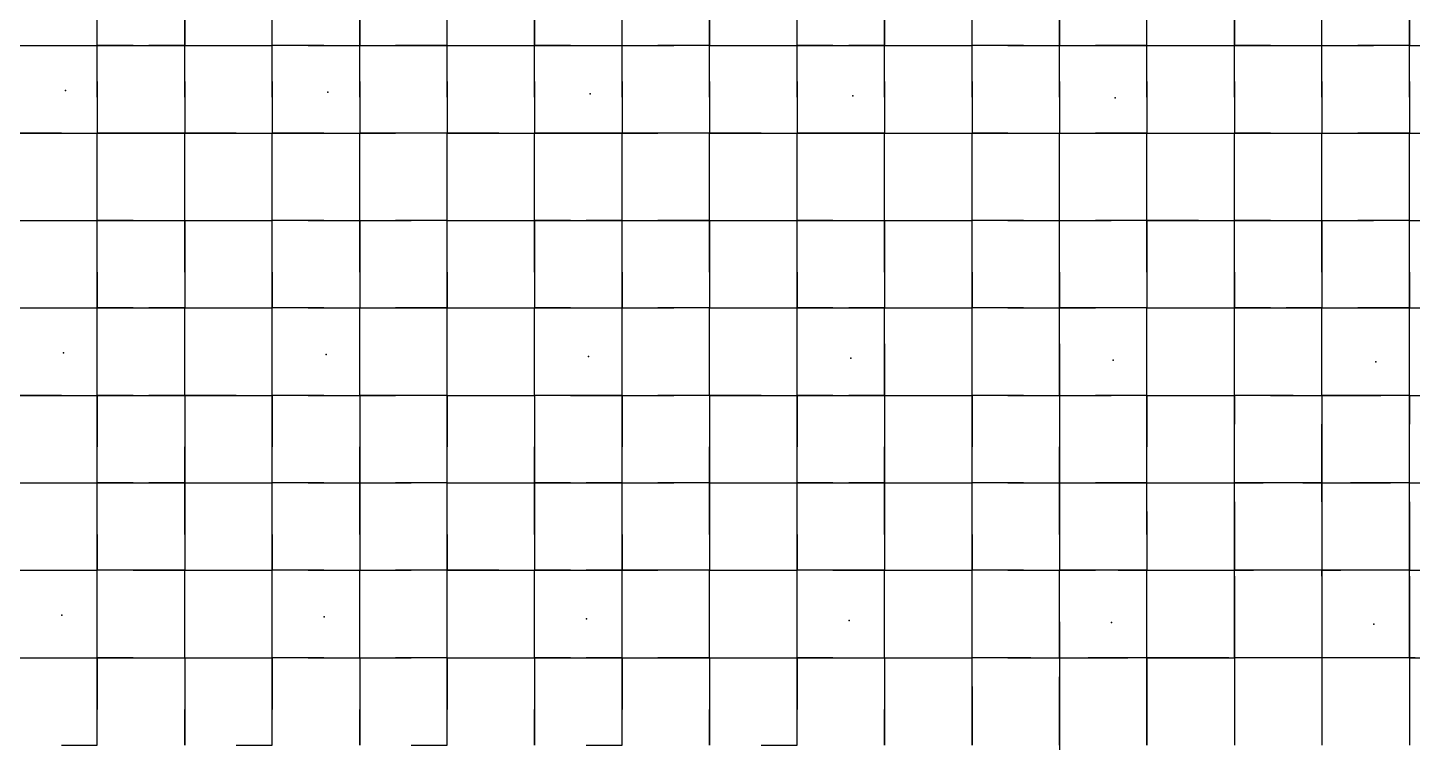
# Model space of a CAD drawing. Header units: metres. Extents: x 0 to 438, y -24 to 612.
# Drawn here: x 145.8 to 288.3, y 180.3 to 253.8 of the extents above; entities that cross this region are included whole.
import ezdxf

# ---------------------------------------------------------------- set-up
doc = ezdxf.new("R2010")
doc.units = ezdxf.units.M
doc.layers.add('LAYER_01_CUT', color=7, linetype='Continuous')
doc.layers.add('LAYER_04_GRID', color=7, linetype='Continuous')

msp = doc.modelspace()

# ---------------------------------------------------------------- linework, layer by layer
at = {"layer": 'LAYER_01_CUT'}
for points in [[(149.31, 252), (153, 252), (153, 257.31), (153, 261), (153, 266.31)], [(167.31, 252), (171, 252), (171, 257.31), (171, 261), (171, 266.31)], [(185.31, 252), (189, 252), (189, 257.31), (189, 261), (189, 266.31)], [(203.31, 252), (207, 252), (207, 257.31), (207, 261), (207, 266.31)], [(221.31, 252), (225, 252), (225, 257.31), (225, 261), (225, 266.31)], [(239.31, 252), (243, 252), (243, 257.31), (243, 261), (243, 266.31)], [(257.31, 252), (261, 252), (261, 257.31), (261, 261), (261, 266.31)], [(275.31, 252), (279, 252), (279, 257.31), (279, 261), (279, 266.31)], [(162, 257.31), (162, 252), (162, 255.69)], [(180, 257.31), (180, 252), (180, 255.69)], [(198, 257.31), (198, 252), (198, 255.69)], [(216, 257.31), (216, 252), (216, 255.69)], [(234, 257.31), (234, 252), (234, 255.69)], [(252, 257.31), (252, 252), (252, 255.69)], [(270, 257.31), (270, 252), (270, 255.69)], [(288, 257.31), (288, 252), (288, 255.69)], [(153, 252), (153, 255.69)], [(171, 252), (171, 255.69)], [(189, 252), (189, 255.69)], [(207, 252), (207, 255.69)], [(225, 252), (225, 255.69)], [(243, 252), (243, 255.69)], [(261, 252), (261, 255.69)], [(279, 252), (279, 255.69)], [(144, 252), (149.31, 252)], [(144, 252), (147.69, 252)], [(147.69, 252), (153, 252)], [(156.69, 252), (153, 252)], [(153, 248.31), (153, 252)], [(153, 246.69), (153, 252)], [(153, 252), (158.31, 252)], [(156.69, 252), (162, 252)], [(162, 252), (158.31, 252)], [(162, 248.31), (162, 252)], [(162, 246.69), (162, 252)], [(162, 252), (167.31, 252)], [(162, 252), (165.69, 252)], [(165.69, 252), (171, 252)], [(176.31, 252), (171, 252)], [(174.69, 252), (171, 252)], [(171, 248.31), (171, 252)], [(171, 246.69), (171, 252)], [(174.69, 252), (180, 252)], [(176.31, 252), (180, 252)], [(180, 248.31), (180, 252)], [(180, 246.69), (180, 252)], [(180, 252), (185.31, 252)], [(180, 252), (183.69, 252)], [(189, 252), (183.69, 252)], [(189, 248.31), (189, 252)], [(189, 246.69), (189, 252)], [(189, 252), (194.31, 252)], [(189, 252), (192.69, 252)], [(192.69, 252), (198, 252)], [(194.31, 252), (198, 252)], [(201.69, 252), (198, 252)], [(198, 248.31), (198, 252)], [(198, 246.69), (198, 252)], [(198, 252), (203.31, 252)], [(201.69, 252), (207, 252)], [(207, 248.31), (207, 252)], [(207, 246.69), (207, 252)], [(207, 252), (212.31, 252)], [(207, 252), (210.69, 252)], [(216, 252), (210.69, 252)], [(216, 252), (212.31, 252)], [(216, 248.31), (216, 252)], [(216, 246.69), (216, 252)], [(216, 252), (221.31, 252)], [(216, 252), (219.69, 252)], [(219.69, 252), (225, 252)], [(228.69, 252), (225, 252)], [(225, 248.31), (225, 252)], [(225, 246.69), (225, 252)], [(225, 252), (230.31, 252)], [(228.69, 252), (234, 252)], [(234, 252), (230.31, 252)], [(234, 248.31), (234, 252)], [(234, 246.69), (234, 252)], [(234, 252), (239.31, 252)], [(234, 252), (237.69, 252)], [(237.69, 252), (243, 252)], [(248.31, 252), (243, 252)], [(246.69, 252), (243, 252)], [(243, 248.31), (243, 252)], [(243, 246.69), (243, 252)], [(246.69, 252), (252, 252)], [(248.31, 252), (252, 252)], [(252, 248.31), (252, 252)], [(252, 246.69), (252, 252)], [(252, 252), (257.31, 252)], [(252, 252), (255.69, 252)], [(261, 252), (255.69, 252)], [(261, 248.31), (261, 252)], [(261, 246.69), (261, 252)], [(261, 252), (266.31, 252)], [(261, 252), (264.69, 252)], [(264.69, 252), (270, 252)], [(266.31, 252), (270, 252)], [(273.69, 252), (270, 252)], [(270, 248.31), (270, 252)], [(270, 246.69), (270, 252)], [(270, 252), (275.31, 252)], [(273.69, 252), (279, 252)], [(279, 248.31), (279, 252)], [(279, 246.69), (279, 252)], [(279, 252), (284.31, 252)], [(279, 252), (282.69, 252)], [(288, 252), (282.69, 252)], [(288, 252), (284.31, 252)], [(288, 248.31), (288, 252)], [(288, 246.69), (288, 252)], [(288, 252), (293.31, 252)], [(288, 252), (291.69, 252)], [(153, 248.31), (153, 243)], [(162, 248.31), (162, 243)], [(171, 248.31), (171, 243)], [(180, 248.31), (180, 243)], [(189, 248.31), (189, 243)], [(198, 248.31), (198, 243)], [(207, 248.31), (207, 243)], [(216, 248.31), (216, 243)], [(225, 248.31), (225, 243)], [(234, 248.31), (234, 243), (239.31, 243)], [(243, 248.31), (243, 243)], [(252, 248.31), (252, 243)], [(261, 248.31), (261, 243)], [(270, 248.31), (270, 243)], [(279, 248.31), (279, 243)], [(288, 248.31), (288, 243)], [(153, 246.69), (153, 243)], [(162, 246.69), (162, 243)], [(171, 246.69), (171, 243)], [(180, 246.69), (180, 243)], [(189, 246.69), (189, 243)], [(198, 246.69), (198, 243)], [(207, 246.69), (207, 243)], [(216, 246.69), (216, 243)], [(225, 246.69), (225, 243)], [(234, 246.69), (234, 243)], [(243, 246.69), (243, 243)], [(252, 246.69), (252, 243)], [(261, 246.69), (261, 243)], [(270, 246.69), (270, 243)], [(279, 246.69), (279, 243)], [(288, 246.69), (288, 243)], [(149.31, 243), (144, 243), (147.69, 243)], [(147.69, 243), (153, 243)], [(149.31, 243), (153, 243)], [(158.31, 243), (153, 243), (156.69, 243)], [(153, 239.31), (153, 243)], [(153, 237.69), (153, 243)], [(156.69, 243), (162, 243)], [(162, 243), (158.31, 243)], [(167.31, 243), (162, 243), (165.69, 243)], [(162, 239.31), (162, 243)], [(162, 237.69), (162, 243)], [(165.69, 243), (171, 243)], [(167.31, 243), (171, 243)], [(176.31, 243), (171, 243), (174.69, 243)], [(171, 239.31), (171, 243)], [(171, 237.69), (171, 243)], [(174.69, 243), (180, 243)], [(176.31, 243), (180, 243)], [(185.31, 243), (180, 243), (183.69, 243)], [(180, 239.31), (180, 243)], [(180, 237.69), (180, 243)], [(189, 243), (183.69, 243)], [(189, 243), (185.31, 243)], [(194.31, 243), (189, 243), (192.69, 243)], [(189, 239.31), (189, 243)], [(189, 237.69), (189, 243)], [(192.69, 243), (198, 243)], [(194.31, 243), (198, 243)], [(203.31, 243), (198, 243), (201.69, 243)], [(198, 239.31), (198, 243)], [(198, 237.69), (198, 243)], [(201.69, 243), (207, 243)], [(207, 243), (203.31, 243)], [(212.31, 243), (207, 243), (210.69, 243)], [(207, 239.31), (207, 243)], [(207, 237.69), (207, 243)], [(216, 243), (210.69, 243)], [(216, 243), (212.31, 243)], [(221.31, 243), (216, 243), (219.69, 243)], [(216, 239.31), (216, 243)], [(216, 237.69), (216, 243)], [(219.69, 243), (225, 243)], [(221.31, 243), (225, 243)], [(230.31, 243), (225, 243), (228.69, 243)], [(225, 239.31), (225, 243)], [(225, 237.69), (225, 243)], [(228.69, 243), (234, 243)], [(234, 243), (230.31, 243)], [(234, 239.31), (234, 243)], [(234, 237.69), (234, 243)], [(234, 243), (237.69, 243)], [(237.69, 243), (243, 243)], [(239.31, 243), (243, 243)], [(243, 180), (243, 183.69), (243, 189), (243, 194.31), (243, 198), (243, 203.31), (243, 207), (243, 212.31), (243, 216), (243, 221.31), (243, 225), (243, 230.31), (243, 234), (243, 239.31), (243, 243), (248.31, 243), (252, 243), (257.31, 243), (261, 243), (266.31, 243), (270, 243), (275.31, 243), (279, 243), (284.31, 243), (288, 243), (293.31, 243)], [(246.69, 243), (243, 243)], [(243, 237.69), (243, 243)], [(246.69, 243), (252, 243)], [(252, 239.31), (252, 243)], [(252, 237.69), (252, 243)], [(252, 243), (255.69, 243)], [(261, 243), (255.69, 243)], [(261, 239.31), (261, 243)], [(261, 237.69), (261, 243)], [(261, 243), (264.69, 243)], [(264.69, 243), (270, 243)], [(273.69, 243), (270, 243)], [(270, 239.31), (270, 243)], [(270, 237.69), (270, 243)], [(273.69, 243), (279, 243)], [(279, 239.31), (279, 243)], [(279, 237.69), (279, 243)], [(279, 243), (282.69, 243)], [(288, 243), (282.69, 243)], [(288, 239.31), (288, 243)], [(288, 237.69), (288, 243)], [(288, 243), (291.69, 243)], [(144, 230.31), (144, 225), (149.31, 225), (153, 225), (153, 230.31), (153, 234), (153, 239.31)], [(158.31, 234), (162, 234), (162, 239.31)], [(162, 230.31), (162, 225), (167.31, 225), (171, 225), (171, 230.31), (171, 234), (171, 239.31)], [(176.31, 234), (180, 234), (180, 239.31)], [(180, 230.31), (180, 225), (185.31, 225), (189, 225), (189, 230.31), (189, 234), (189, 239.31)], [(194.31, 234), (198, 234), (198, 239.31)], [(198, 230.31), (198, 225), (203.31, 225), (207, 225), (207, 230.31), (207, 234), (207, 239.31)], [(212.31, 234), (216, 234), (216, 239.31)], [(216, 230.31), (216, 225), (221.31, 225), (225, 225), (225, 230.31), (225, 234), (225, 239.31)], [(230.31, 234), (234, 234), (234, 239.31)], [(257.31, 225), (252, 225), (252, 230.31), (252, 234), (252, 239.31)], [(261, 181.96), (261, 189), (261, 191.95), (261, 198), (263.95, 198), (270, 198), (270, 200.95), (270, 207), (270, 210.69), (270, 216), (270, 221.31), (270, 225), (270, 230.31), (270, 234), (270, 239.31)], [(266.31, 234), (261, 234), (261, 239.31)], [(275.31, 234), (279, 234), (279, 239.31)], [(279, 230.31), (279, 225), (284.31, 225), (288, 225), (288, 230.31), (288, 234), (288, 239.31)], [(153, 234), (153, 237.69)], [(162, 234), (162, 237.69)], [(171, 234), (171, 237.69)], [(180, 234), (180, 237.69)], [(189, 234), (189, 237.69)], [(198, 234), (198, 237.69)], [(207, 234), (207, 237.69)], [(216, 234), (216, 237.69)], [(225, 234), (225, 237.69)], [(234, 234), (234, 237.69)], [(243, 234), (243, 237.69)], [(252, 234), (252, 237.69)], [(261, 234), (261, 237.69)], [(270, 234), (270, 237.69)], [(279, 234), (279, 237.69)], [(288, 234), (288, 237.69)], [(144, 234), (149.31, 234)], [(144, 234), (147.69, 234)], [(147.69, 234), (153, 234)], [(149.31, 234), (153, 234)], [(156.69, 234), (153, 234)], [(153, 228.69), (153, 234)], [(153, 234), (158.31, 234)], [(156.69, 234), (162, 234)], [(162, 228.69), (162, 234)], [(162, 234), (162, 230.31)], [(162, 234), (167.31, 234)], [(162, 234), (165.69, 234)], [(165.69, 234), (171, 234)], [(167.31, 234), (171, 234)], [(176.31, 234), (171, 234)], [(174.69, 234), (171, 234)], [(171, 228.69), (171, 234)], [(174.69, 234), (180, 234)], [(180, 228.69), (180, 234)], [(180, 234), (180, 230.31)], [(180, 234), (185.31, 234)], [(180, 234), (183.69, 234)], [(189, 234), (183.69, 234)], [(189, 234), (185.31, 234)], [(189, 228.69), (189, 234)], [(189, 234), (194.31, 234)], [(189, 234), (192.69, 234)], [(192.69, 234), (198, 234)], [(201.69, 234), (198, 234)], [(198, 228.69), (198, 234)], [(198, 234), (198, 230.31)], [(198, 234), (203.31, 234)], [(201.69, 234), (207, 234)], [(207, 234), (203.31, 234)], [(207, 228.69), (207, 234)], [(207, 234), (212.31, 234)], [(207, 234), (210.69, 234)], [(216, 234), (210.69, 234)], [(216, 228.69), (216, 234)], [(216, 234), (216, 230.31)], [(216, 234), (221.31, 234)], [(216, 234), (219.69, 234)], [(219.69, 234), (225, 234)], [(221.31, 234), (225, 234)], [(228.69, 234), (225, 234)], [(225, 228.69), (225, 234)], [(225, 234), (230.31, 234)], [(228.69, 234), (234, 234)], [(234, 228.69), (234, 234)], [(234, 234), (234, 230.31)], [(234, 234), (239.31, 234)], [(234, 234), (237.69, 234)], [(237.69, 234), (243, 234)], [(239.31, 234), (243, 234)], [(248.31, 234), (243, 234)], [(246.69, 234), (243, 234)], [(243, 228.69), (243, 234)], [(246.69, 234), (252, 234)], [(248.31, 234), (252, 234)], [(252, 228.69), (252, 234)], [(252, 234), (257.31, 234)], [(252, 234), (255.69, 234)], [(261, 234), (255.69, 234)], [(261, 234), (257.31, 234)], [(261, 228.69), (261, 234)], [(261, 234), (261, 230.31)], [(261, 234), (264.69, 234)], [(264.69, 234), (270, 234)], [(266.31, 234), (270, 234)], [(273.69, 234), (270, 234)], [(270, 228.69), (270, 234)], [(270, 234), (275.31, 234)], [(273.69, 234), (279, 234)], [(279, 228.69), (279, 234)], [(279, 234), (279, 230.31)], [(279, 234), (284.31, 234)], [(279, 234), (282.69, 234)], [(288, 234), (282.69, 234)], [(288, 234), (284.31, 234)], [(288, 228.69), (288, 234)], [(288, 234), (293.31, 234)], [(288, 234), (291.69, 234)], [(234, 230.31), (234, 225), (239.31, 225)], [(261, 230.31), (261, 225), (266.31, 225)], [(153, 228.69), (153, 225)], [(162, 228.69), (162, 225)], [(171, 228.69), (171, 225)], [(180, 228.69), (180, 225)], [(189, 228.69), (189, 225)], [(198, 228.69), (198, 225)], [(207, 228.69), (207, 225)], [(216, 228.69), (216, 225)], [(225, 228.69), (225, 225)], [(234, 228.69), (234, 225)], [(243, 228.69), (243, 225)], [(252, 228.69), (252, 225)], [(261, 228.69), (261, 225)], [(270, 228.69), (270, 225)], [(279, 228.69), (279, 225)], [(288, 228.69), (288, 225)], [(144, 225), (147.69, 225)], [(147.69, 225), (153, 225)], [(156.69, 225), (153, 225)], [(153, 221.31), (153, 225)], [(153, 219.69), (153, 225)], [(153, 225), (158.31, 225)], [(156.69, 225), (162, 225)], [(162, 225), (158.31, 225)], [(162, 221.31), (162, 225)], [(162, 219.69), (162, 225)], [(162, 225), (165.69, 225)], [(165.69, 225), (171, 225)], [(176.31, 225), (171, 225)], [(174.69, 225), (171, 225)], [(171, 221.31), (171, 225)], [(171, 219.69), (171, 225)], [(174.69, 225), (180, 225)], [(176.31, 225), (180, 225)], [(180, 221.31), (180, 225)], [(180, 219.69), (180, 225)], [(180, 225), (183.69, 225)], [(189, 225), (183.69, 225)], [(189, 221.31), (189, 225)], [(189, 219.69), (189, 225)], [(189, 225), (194.31, 225)], [(189, 225), (192.69, 225)], [(192.69, 225), (198, 225)], [(194.31, 225), (198, 225)], [(201.69, 225), (198, 225)], [(198, 221.31), (198, 225)], [(198, 219.69), (198, 225)], [(201.69, 225), (207, 225)], [(207, 221.31), (207, 225)], [(207, 219.69), (207, 225)], [(207, 225), (212.31, 225)], [(207, 225), (210.69, 225)], [(216, 225), (210.69, 225)], [(216, 225), (212.31, 225)], [(216, 221.31), (216, 225)], [(216, 219.69), (216, 225)], [(216, 225), (219.69, 225)], [(219.69, 225), (225, 225)], [(228.69, 225), (225, 225)], [(225, 221.31), (225, 225)], [(225, 219.69), (225, 225)], [(225, 225), (230.31, 225)], [(228.69, 225), (234, 225)], [(234, 225), (230.31, 225)], [(234, 221.31), (234, 225)], [(234, 219.69), (234, 225)], [(234, 225), (237.69, 225)], [(237.69, 225), (243, 225)], [(239.31, 225), (243, 225)], [(248.31, 225), (243, 225)], [(246.69, 225), (243, 225)], [(243, 219.69), (243, 225)], [(246.69, 225), (252, 225)], [(248.31, 225), (252, 225)], [(252, 221.31), (252, 225)], [(252, 219.69), (252, 225)], [(252, 225), (255.69, 225)], [(261, 225), (255.69, 225)], [(261, 225), (257.31, 225)], [(261, 221.31), (261, 225)], [(261, 219.69), (261, 225)], [(261, 225), (264.69, 225)], [(264.69, 225), (270, 225)], [(266.31, 225), (270, 225)], [(273.69, 225), (270, 225)], [(270, 219.69), (270, 225)], [(270, 225), (275.31, 225)], [(273.69, 225), (279, 225)], [(279, 225), (275.31, 225)], [(279, 221.31), (279, 225)], [(279, 219.69), (279, 225)], [(279, 225), (282.69, 225)], [(288, 225), (282.69, 225)], [(288, 221.31), (288, 225)], [(288, 219.69), (288, 225)], [(288, 225), (293.31, 225)], [(288, 225), (291.69, 225)], [(149.31, 216), (144, 216), (144, 221.31)], [(158.31, 198), (153, 198), (153, 203.31), (153, 207), (153, 212.31), (153, 216), (153, 221.31)], [(167.31, 216), (162, 216), (162, 221.31)], [(176.31, 198), (171, 198), (171, 203.31), (171, 207), (171, 212.31), (171, 216), (171, 221.31)], [(185.31, 216), (180, 216), (180, 221.31)], [(194.31, 198), (189, 198), (189, 203.31), (189, 207), (189, 212.31), (189, 216), (189, 221.31)], [(203.31, 216), (198, 216), (198, 221.31)], [(212.31, 198), (207, 198), (207, 203.31), (207, 207), (207, 212.31), (207, 216), (207, 221.31)], [(221.31, 216), (216, 216), (216, 221.31)], [(230.31, 198), (225, 198), (225, 203.31), (225, 207), (225, 212.31), (225, 216), (225, 221.31)], [(234, 221.31), (234, 216), (234, 219.69)], [(252, 221.31), (252, 216), (252, 219.69)], [(257.31, 207), (261, 207), (261, 212.31), (261, 216), (261, 221.31)], [(282.69, 216), (279, 216), (279, 221.31)], [(288, 189.59), (288, 198), (288, 199.96), (288, 207), (288, 209.95), (288, 216), (288, 221.31)], [(153, 216), (153, 219.69)], [(162, 216), (162, 219.69)], [(171, 216), (171, 219.69)], [(180, 216), (180, 219.69)], [(189, 216), (189, 219.69)], [(198, 216), (198, 219.69)], [(207, 216), (207, 219.69)], [(216, 216), (216, 219.69)], [(225, 216), (225, 219.69)], [(243, 216), (243, 219.69)], [(261, 216), (261, 219.69)], [(270, 216), (270, 219.69)], [(279, 216), (279, 219.69)], [(288, 216), (288, 219.69)], [(144, 216), (147.69, 216)], [(147.69, 216), (153, 216)], [(149.31, 216), (153, 216)], [(156.69, 216), (153, 216)], [(153, 216), (153, 210.69)], [(153, 216), (158.31, 216)], [(156.69, 216), (162, 216)], [(162, 216), (158.31, 216)], [(162, 216), (162, 212.31)], [(162, 216), (162, 210.69)], [(162, 216), (165.69, 216)], [(165.69, 216), (171, 216)], [(167.31, 216), (171, 216)], [(176.31, 216), (171, 216)], [(174.69, 216), (171, 216)], [(171, 216), (171, 210.69)], [(174.69, 216), (180, 216)], [(176.31, 216), (180, 216)], [(180, 216), (180, 212.31)], [(180, 216), (180, 210.69)], [(180, 216), (183.69, 216)], [(189, 216), (183.69, 216)], [(189, 216), (185.31, 216)], [(189, 216), (189, 210.69)], [(189, 216), (194.31, 216)], [(189, 216), (192.69, 216)], [(192.69, 216), (198, 216)], [(194.31, 216), (198, 216)], [(201.69, 216), (198, 216)], [(198, 216), (198, 212.31)], [(198, 216), (198, 210.69)], [(201.69, 216), (207, 216)], [(207, 216), (203.31, 216)], [(207, 216), (207, 210.69)], [(207, 216), (212.31, 216)], [(207, 216), (210.69, 216)], [(216, 216), (210.69, 216)], [(216, 216), (212.31, 216)], [(216, 216), (216, 212.31)], [(216, 216), (216, 210.69)], [(216, 216), (219.69, 216)], [(219.69, 216), (225, 216)], [(221.31, 216), (225, 216)], [(228.69, 216), (225, 216)], [(225, 216), (225, 210.69)], [(225, 216), (230.31, 216)], [(228.69, 216), (234, 216)], [(234, 216), (230.31, 216)], [(234, 216), (234, 212.31)], [(234, 216), (234, 210.69)], [(234, 216), (239.31, 216)], [(234, 216), (237.69, 216)], [(237.69, 216), (243, 216)], [(239.31, 216), (243, 216)], [(248.31, 216), (243, 216)], [(246.69, 216), (243, 216)], [(243, 216), (243, 210.69)], [(246.69, 216), (252, 216)], [(248.31, 216), (252, 216)], [(252, 216), (252, 212.31)], [(252, 216), (252, 210.69)], [(252, 216), (257.31, 216)], [(252, 216), (255.69, 216)], [(261, 216), (255.69, 216)], [(261, 216), (257.31, 216)], [(261, 216), (261, 210.69)], [(261, 216), (266.31, 216)], [(261, 216), (264.69, 216)], [(264.69, 216), (270, 216)], [(266.31, 216), (270, 216)], [(273.69, 216), (270, 216)], [(276.05, 216), (270, 216)], [(270, 216), (270, 213.05)], [(273.69, 216), (279, 216)], [(276.05, 216), (279, 216)], [(279, 216), (279, 209.95)], [(279, 216), (279, 213.05)], [(279, 216), (285.05, 216)], [(288, 216), (282.69, 216)], [(288, 216), (285.05, 216)], [(288, 216), (288, 213.05)], [(288, 216), (291.69, 216)], [(288, 216), (294.05, 216)], [(162, 212.31), (162, 207), (162, 210.69)], [(180, 212.31), (180, 207), (180, 210.69)], [(198, 212.31), (198, 207), (198, 210.69)], [(216, 212.31), (216, 207), (216, 210.69)], [(234, 212.31), (234, 207), (234, 210.69)], [(252, 212.31), (252, 207), (252, 210.69)], [(270, 207), (270, 213.05)], [(279, 209.95), (279, 207), (279, 213.05)], [(288, 207), (288, 213.05)], [(153, 207), (153, 210.69)], [(171, 207), (171, 210.69)], [(189, 207), (189, 210.69)], [(207, 207), (207, 210.69)], [(225, 207), (225, 210.69)], [(243, 207), (243, 210.69)], [(261, 207), (261, 210.69)], [(144, 207), (149.31, 207)], [(144, 207), (147.69, 207)], [(147.69, 207), (153, 207)], [(149.31, 207), (153, 207)], [(156.69, 207), (153, 207)], [(153, 201.69), (153, 207)], [(153, 207), (158.31, 207)], [(156.69, 207), (162, 207)], [(162, 207), (158.31, 207)], [(162, 201.69), (162, 207)], [(162, 207), (162, 203.31)], [(162, 207), (167.31, 207)], [(162, 207), (165.69, 207)], [(165.69, 207), (171, 207)], [(167.31, 207), (171, 207)], [(176.31, 207), (171, 207)], [(174.69, 207), (171, 207)], [(171, 201.69), (171, 207)], [(174.69, 207), (180, 207)], [(176.31, 207), (180, 207)], [(180, 201.69), (180, 207)], [(180, 207), (180, 203.31)], [(180, 207), (185.31, 207)], [(180, 207), (183.69, 207)], [(189, 207), (183.69, 207)], [(189, 207), (185.31, 207)], [(189, 201.69), (189, 207)], [(189, 207), (194.31, 207)], [(189, 207), (192.69, 207)], [(192.69, 207), (198, 207)], [(194.31, 207), (198, 207)], [(201.69, 207), (198, 207)], [(198, 201.69), (198, 207)], [(198, 207), (198, 203.31)], [(198, 207), (203.31, 207)], [(201.69, 207), (207, 207)], [(207, 207), (203.31, 207)], [(207, 201.69), (207, 207)], [(207, 207), (212.31, 207)], [(207, 207), (210.69, 207)], [(216, 207), (210.69, 207)], [(216, 207), (212.31, 207)], [(216, 201.69), (216, 207)], [(216, 207), (216, 203.31)], [(216, 207), (221.31, 207)], [(216, 207), (219.69, 207)], [(219.69, 207), (225, 207)], [(221.31, 207), (225, 207)], [(228.69, 207), (225, 207)], [(225, 201.69), (225, 207)], [(225, 207), (230.31, 207)], [(228.69, 207), (234, 207)], [(234, 207), (230.31, 207)], [(234, 201.69), (234, 207)], [(234, 207), (234, 203.31)], [(234, 207), (239.31, 207)], [(234, 207), (237.69, 207)], [(237.69, 207), (243, 207)], [(239.31, 207), (243, 207)], [(248.31, 207), (243, 207)], [(246.69, 207), (243, 207)], [(243, 201.69), (243, 207)], [(246.69, 207), (252, 207)], [(248.31, 207), (252, 207)], [(252, 201.69), (252, 207)], [(252, 207), (252, 203.31)], [(252, 207), (257.31, 207)], [(252, 207), (255.69, 207)], [(261, 207), (255.69, 207)], [(261, 201.69), (261, 207)], [(261, 204.05), (261, 207)], [(261, 207), (264.69, 207)], [(261, 207), (267.05, 207)], [(264.69, 207), (270, 207)], [(267.05, 207), (270, 207)], [(277.04, 207), (270, 207)], [(270, 205.04), (270, 207)], [(270, 207), (272.95, 207)], [(279, 207), (272.95, 207)], [(277.04, 207), (279, 207)], [(279, 205.04), (279, 207)], [(279, 207), (279, 199.96)], [(279, 207), (281.95, 207)], [(279, 207), (286.04, 207)], [(288, 207), (281.95, 207)], [(288, 207), (286.04, 207)], [(288, 205.04), (288, 207)], [(288, 207), (290.95, 207)], [(288, 207), (295.04, 207)], [(261, 204.05), (261, 198)], [(270, 205.04), (270, 198)], [(279, 205.04), (279, 198)], [(288, 205.04), (288, 198)], [(144, 203.31), (144, 198), (149.31, 198)], [(162, 203.31), (162, 198), (167.31, 198)], [(180, 203.31), (180, 198), (185.31, 198)], [(198, 203.31), (198, 198), (203.31, 198)], [(216, 203.31), (216, 198), (221.31, 198)], [(234, 203.31), (234, 198), (239.31, 198)], [(252, 203.31), (252, 198), (255.69, 198)], [(153, 201.69), (153, 198)], [(162, 201.69), (162, 198)], [(171, 201.69), (171, 198)], [(180, 201.69), (180, 198)], [(189, 201.69), (189, 198)], [(198, 201.69), (198, 198)], [(207, 201.69), (207, 198)], [(216, 201.69), (216, 198)], [(225, 201.69), (225, 198)], [(234, 201.69), (234, 198)], [(243, 201.69), (243, 198)], [(252, 201.69), (252, 198)], [(261, 201.69), (261, 198)], [(279, 199.96), (279, 198), (279, 189.59), (279, 189), (279, 180.59)], [(144, 198), (147.69, 198)], [(147.69, 198), (153, 198)], [(149.31, 198), (153, 198)], [(156.69, 198), (153, 198)], [(153, 194.31), (153, 198)], [(153, 192.69), (153, 198)], [(156.69, 198), (162, 198)], [(162, 198), (158.31, 198)], [(162, 194.31), (162, 198)], [(162, 192.69), (162, 198)], [(162, 198), (165.69, 198)], [(165.69, 198), (171, 198)], [(167.31, 198), (171, 198)], [(174.69, 198), (171, 198)], [(171, 194.31), (171, 198)], [(171, 192.69), (171, 198)], [(174.69, 198), (180, 198)], [(176.31, 198), (180, 198)], [(180, 194.31), (180, 198)], [(180, 192.69), (180, 198)], [(180, 198), (183.69, 198)], [(189, 198), (183.69, 198)], [(189, 198), (185.31, 198)], [(189, 194.31), (189, 198)], [(189, 192.69), (189, 198)], [(189, 198), (192.69, 198)], [(192.69, 198), (198, 198)], [(194.31, 198), (198, 198)], [(201.69, 198), (198, 198)], [(198, 194.31), (198, 198)], [(198, 192.69), (198, 198)], [(201.69, 198), (207, 198)], [(207, 198), (203.31, 198)], [(207, 194.31), (207, 198)], [(207, 192.69), (207, 198)], [(207, 198), (210.69, 198)], [(216, 198), (210.69, 198)], [(216, 198), (212.31, 198)], [(216, 194.31), (216, 198)], [(216, 192.69), (216, 198)], [(216, 198), (219.69, 198)], [(219.69, 198), (225, 198)], [(221.31, 198), (225, 198)], [(228.69, 198), (225, 198)], [(225, 194.31), (225, 198)], [(225, 192.69), (225, 198)], [(228.69, 198), (234, 198)], [(234, 198), (230.31, 198)], [(234, 194.31), (234, 198)], [(234, 192.69), (234, 198)], [(234, 198), (237.69, 198)], [(237.69, 198), (243, 198)], [(239.31, 198), (243, 198)], [(248.31, 198), (243, 198)], [(246.69, 198), (243, 198)], [(243, 192.69), (243, 198)], [(246.69, 198), (252, 198)], [(248.31, 198), (252, 198)], [(258.05, 198), (252, 198)], [(252, 192.69), (252, 198)], [(252, 195.05), (252, 198)], [(261, 198), (255.69, 198)], [(258.05, 198), (261, 198)], [(261, 196.04), (261, 198)], [(261, 198), (268.04, 198)], [(268.04, 198), (270, 198)], [(278.41, 198), (270, 198)], [(270, 197.41), (270, 198)], [(270, 190.96), (270, 198)], [(270, 198), (271.96, 198)], [(270, 197.41), (270, 189)], [(279, 198), (271.96, 198)], [(279, 198), (278.41, 198)], [(287.41, 198), (279, 198)], [(279, 197.41), (279, 198)], [(279, 198), (280.96, 198)], [(279, 197.41), (279, 189)], [(288, 198), (280.96, 198)], [(288, 198), (287.41, 198)], [(288, 197.41), (288, 198)], [(288, 198), (289.96, 198)], [(288, 198), (296.41, 198)], [(288, 197.41), (288, 189)], [(261, 189), (261, 196.04)], [(149.31, 180), (153, 180), (153, 185.31), (153, 189), (153, 194.31)], [(158.31, 189), (162, 189), (162, 194.31)], [(167.31, 180), (171, 180), (171, 185.31), (171, 189), (171, 194.31)], [(176.31, 189), (180, 189), (180, 194.31)], [(185.31, 180), (189, 180), (189, 185.31), (189, 189), (189, 194.31)], [(194.31, 189), (198, 189), (198, 194.31)], [(203.31, 180), (207, 180), (207, 185.31), (207, 189), (207, 194.31)], [(212.31, 189), (216, 189), (216, 194.31)], [(221.31, 180), (225, 180), (225, 185.31), (225, 189), (225, 194.31)], [(230.31, 189), (234, 189), (234, 194.31)], [(252, 189), (252, 195.05)], [(153, 189), (153, 192.69)], [(162, 189), (162, 192.69)], [(171, 189), (171, 192.69)], [(180, 189), (180, 192.69)], [(189, 189), (189, 192.69)], [(198, 189), (198, 192.69)], [(207, 189), (207, 192.69)], [(216, 189), (216, 192.69)], [(225, 189), (225, 192.69)], [(234, 189), (234, 192.69)], [(243, 189), (243, 192.69)], [(252, 192.69), (252, 189), (252, 182.95), (252, 180), (252, 179.41)], [(270, 189), (270, 190.96)], [(288, 189), (288, 189.59)], [(144, 189), (149.31, 189)], [(144, 189), (147.69, 189)], [(147.69, 189), (153, 189)], [(149.31, 189), (153, 189)], [(156.69, 189), (153, 189)], [(153, 189), (153, 183.69)], [(153, 189), (158.31, 189)], [(156.69, 189), (162, 189)], [(162, 189), (162, 185.31)], [(162, 189), (162, 183.69)], [(162, 189), (167.31, 189)], [(162, 189), (165.69, 189)], [(165.69, 189), (171, 189)], [(167.31, 189), (171, 189)], [(176.31, 189), (171, 189)], [(174.69, 189), (171, 189)], [(171, 189), (171, 183.69)], [(174.69, 189), (180, 189)], [(180, 189), (180, 185.31)], [(180, 189), (180, 183.69)], [(180, 189), (185.31, 189)], [(180, 189), (183.69, 189)], [(189, 189), (183.69, 189)], [(189, 189), (185.31, 189)], [(189, 189), (189, 183.69)], [(189, 189), (194.31, 189)], [(189, 189), (192.69, 189)], [(192.69, 189), (198, 189)], [(201.69, 189), (198, 189)], [(198, 189), (198, 185.31)], [(198, 189), (198, 183.69)], [(198, 189), (203.31, 189)], [(201.69, 189), (207, 189)], [(207, 189), (203.31, 189)], [(207, 189), (207, 183.69)], [(207, 189), (212.31, 189)], [(207, 189), (210.69, 189)], [(216, 189), (210.69, 189)], [(216, 189), (216, 185.31)], [(216, 189), (216, 183.69)], [(216, 189), (221.31, 189)], [(216, 189), (219.69, 189)], [(219.69, 189), (225, 189)], [(221.31, 189), (225, 189)], [(228.69, 189), (225, 189)], [(225, 189), (225, 183.69)], [(225, 189), (230.31, 189)], [(228.69, 189), (234, 189)], [(234, 189), (234, 185.31)], [(234, 189), (234, 183.69)], [(234, 189), (239.31, 189)], [(234, 189), (237.69, 189)], [(237.69, 189), (243, 189)], [(239.31, 189), (243, 189)], [(246.69, 189), (243, 189)], [(249.05, 189), (243, 189)], [(243, 186.05), (243, 189)], [(246.69, 189), (252, 189)], [(249.05, 189), (252, 189)], [(252, 189), (252, 187.04)], [(252, 189), (254.95, 189)], [(252, 189), (259.04, 189)], [(261, 189), (254.95, 189)], [(261, 189), (259.04, 189)], [(269.41, 189), (261, 189)], [(261, 189), (261, 188.41)], [(261, 189), (262.96, 189)], [(261, 188.41), (261, 180)], [(262.96, 189), (270, 189)], [(269.41, 189), (270, 189)], [(270.59, 189), (270, 189), (270, 180.59)], [(278.41, 189), (270, 189)], [(270, 189), (270, 188.41)], [(270, 188.41), (270, 180)], [(279, 189), (270.59, 189)], [(279, 189), (278.41, 189)], [(279.59, 189), (279, 189)], [(287.41, 189), (279, 189)], [(279, 189), (279, 188.41)], [(279, 188.41), (279, 180)], [(288, 189), (279.59, 189)], [(288, 189), (287.41, 189)], [(288.59, 189), (288, 189), (288, 180.59)], [(288, 189), (288, 188.41)], [(288, 189), (296.41, 189)], [(288, 188.41), (288, 180)], [(252, 180), (252, 187.04)], [(162, 185.31), (162, 180), (162, 183.69)], [(180, 185.31), (180, 180), (180, 183.69)], [(198, 185.31), (198, 180), (198, 183.69)], [(216, 185.31), (216, 180), (216, 183.69)], [(234, 185.31), (234, 180), (234, 183.69)], [(243, 186.05), (243, 180)], [(153, 180), (153, 183.69)], [(171, 180), (171, 183.69)], [(189, 180), (189, 183.69)], [(207, 180), (207, 183.69)], [(225, 180), (225, 183.69)], [(261, 180), (261, 181.96)], [(270, 180.59), (270, 180)], [(279, 180.59), (279, 180)], [(288, 180.59), (288, 180)]]:
    msp.add_lwpolyline(points, dxfattribs=at)
at = {"layer": 'LAYER_04_GRID'}
for p in [(149.72, 247.39), (176.72, 247.2), (203.72, 247.02), (230.72, 246.83), (257.72, 246.64), (149.54, 220.39), (176.54, 220.2), (203.53, 220.02), (230.53, 219.83), (257.53, 219.64), (284.53, 219.46), (149.35, 193.39), (176.35, 193.2), (203.35, 193.02), (230.35, 192.83), (257.35, 192.64), (284.35, 192.46)]:
    msp.add_point(p, dxfattribs=at)

doc.saveas('drawing.dxf')
